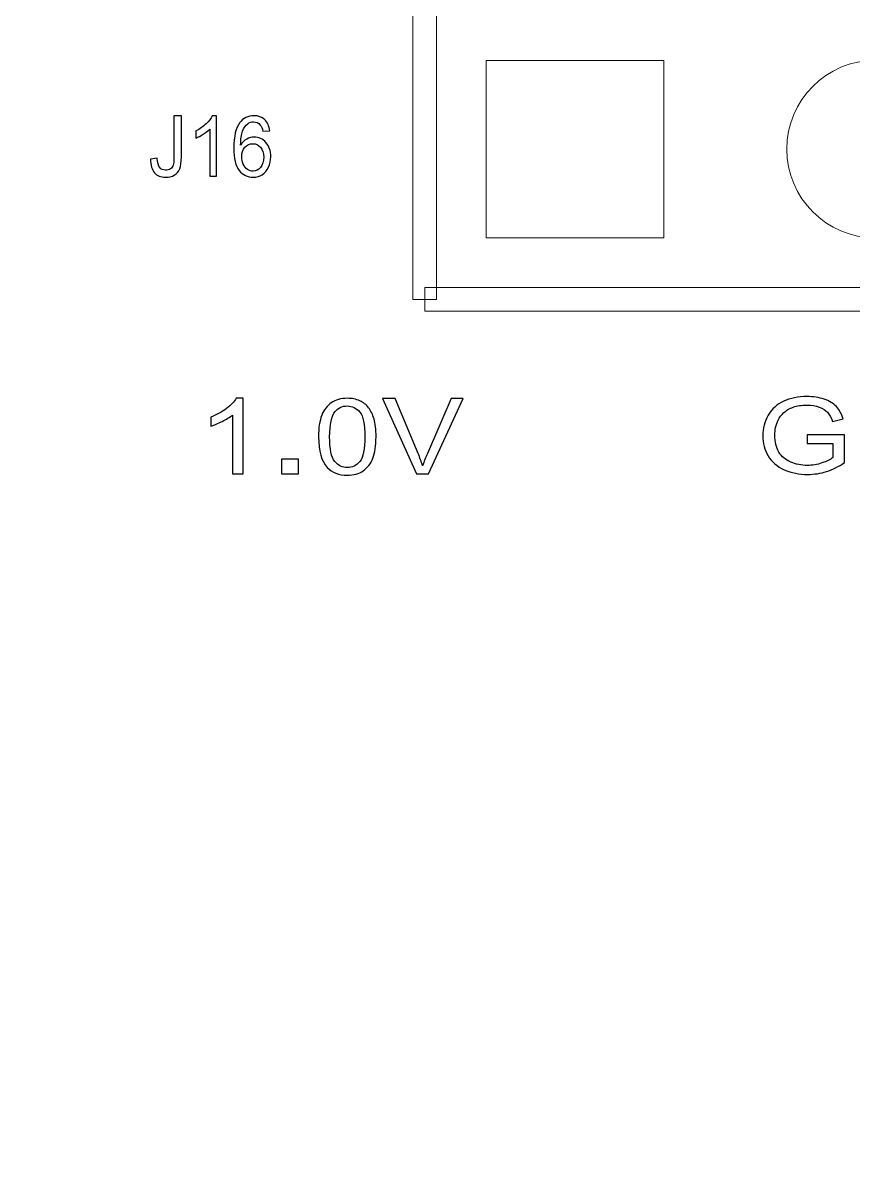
# Model space of a CAD drawing. Header units: millimetres. Extents: x -86 to 67, y -55 to 52.
# Drawn here: x -41.08 to -34.07, y -45.49 to -35.73 of the extents above; entities that cross this region are included whole.
import ezdxf

# ---------------------------------------------------------------- set-up
doc = ezdxf.new("R2010")
doc.units = ezdxf.units.MM
doc.header["$MEASUREMENT"] = 0
for name, color, linetype in [('BG_OUTLINE', 7, 'Continuous'), ('BG_SILKSCREEN_TOP', 7, 'Continuous'), ('PG_SILKSCREEN_TOP', 7, 'Continuous'), ('PIN_TOP', 7, 'Continuous'), ('RD_SILKSCREEN_TOP', 7, 'Continuous')]:
    doc.layers.add(name, color=color, linetype=linetype)

msp = doc.modelspace()

# ---------------------------------------------------------------- linework, layer by layer
at = {"layer": 'BG_OUTLINE', "color": 3, "lineweight": 9}
msp.add_open_spline([(-60.0926, 34.7331), (-60.0926, 34.7331), (63.7724, 34.7331), (63.7724, 34.7331), (63.7724, 34.7331), (64.585, 34.7336), (65.3646, 34.4113), (65.9396, 33.837), (65.9396, 33.837), (66.5146, 33.2627), (66.8379, 32.4797), (66.8384, 31.667), (66.8384, 31.667), (66.8384, 31.667), (66.8412, -52.28), (66.8412, -52.28), (66.8412, -52.28), (66.8412, -52.28), (66.8384, -52.1933), (66.8384, -52.1933), (66.8384, -52.1933), (66.8389, -53.006), (66.5166, -53.7856), (65.9424, -54.3606), (65.9424, -54.3606), (65.3681, -54.9356), (64.585, -55.2589), (63.7724, -55.2594), (63.7724, -55.2594), (63.7724, -55.2594), (-60.1869, -55.2594), (-60.1869, -55.2594), (-60.1869, -55.2594), (-60.1869, -55.2594), (-60.0853, -55.2518), (-60.0853, -55.2518), (-60.0853, -55.2518), (-60.8979, -55.2523), (-61.6775, -54.9299), (-62.2525, -54.3557), (-62.2525, -54.3557), (-62.8275, -53.7814), (-63.1508, -52.9984), (-63.1513, -52.1857), (-63.1513, -52.1857), (-63.1513, -52.1857), (-63.1587, 31.667), (-63.1587, 31.667), (-63.1587, 31.667), (-63.1592, 32.4797), (-62.8369, 33.2593), (-62.2626, 33.8343), (-62.2626, 33.8343), (-61.6883, 34.4093), (-60.9053, 34.7326), (-60.0926, 34.7331)], degree=3, knots=[0, 0, 0, 0, 0.071429, 0.071429, 0.071429, 0.071429, 0.142857, 0.142857, 0.142857, 0.142857, 0.214286, 0.214286, 0.214286, 0.214286, 0.285714, 0.285714, 0.285714, 0.285714, 0.357143, 0.357143, 0.357143, 0.357143, 0.428571, 0.428571, 0.428571, 0.428571, 0.5, 0.5, 0.5, 0.5, 0.571429, 0.571429, 0.571429, 0.571429, 0.642857, 0.642857, 0.642857, 0.642857, 0.714286, 0.714286, 0.714286, 0.714286, 0.785714, 0.785714, 0.785714, 0.785714, 0.857143, 0.857143, 0.857143, 0.857143, 0.928571, 0.928571, 0.928571, 0.928571, 1, 1, 1, 1], dxfattribs=at)
at = {"layer": 'BG_SILKSCREEN_TOP', "color": 2}
for points, knots in [([(-39.2223, -39.536), (-39.2223, -39.536), (-39.3138, -39.536), (-39.3138, -39.536), (-39.3138, -39.536), (-39.3138, -39.536), (-39.3138, -39.0382), (-39.3138, -39.0382), (-39.3138, -39.0382), (-39.3358, -39.0561), (-39.3647, -39.074), (-39.4005, -39.0919), (-39.4005, -39.0919), (-39.4363, -39.1099), (-39.4684, -39.1234), (-39.4969, -39.1322), (-39.4969, -39.1322), (-39.4969, -39.1322), (-39.4969, -39.0568), (-39.4969, -39.0568), (-39.4969, -39.0568), (-39.4457, -39.0362), (-39.401, -39.0113), (-39.3627, -38.9822), (-39.3627, -38.9822), (-39.3245, -38.9528), (-39.2972, -38.9245), (-39.2812, -38.897), (-39.2812, -38.897), (-39.2812, -38.897), (-39.2223, -38.897), (-39.2223, -38.897), (-39.2223, -38.897), (-39.2223, -38.897), (-39.2223, -39.536), (-39.2223, -39.536)], [0, 0, 0, 0, 0.111111, 0.111111, 0.111111, 0.111111, 0.222222, 0.222222, 0.222222, 0.222222, 0.333333, 0.333333, 0.333333, 0.333333, 0.444444, 0.444444, 0.444444, 0.444444, 0.555556, 0.555556, 0.555556, 0.555556, 0.666667, 0.666667, 0.666667, 0.666667, 0.777778, 0.777778, 0.777778, 0.777778, 0.888889, 0.888889, 0.888889, 0.888889, 1, 1, 1, 1]), ([(-38.5861, -39.2222), (-38.5861, -39.1469), (-38.5771, -39.0863), (-38.5588, -39.0405), (-38.5588, -39.0405), (-38.5407, -38.9946), (-38.5137, -38.9592), (-38.478, -38.9343), (-38.478, -38.9343), (-38.4422, -38.9094), (-38.3972, -38.897), (-38.3431, -38.897), (-38.3431, -38.897), (-38.3029, -38.897), (-38.2679, -38.9039), (-38.2377, -38.9177), (-38.2377, -38.9177), (-38.2076, -38.9313), (-38.1828, -38.9512), (-38.163, -38.9771), (-38.163, -38.9771), (-38.1433, -39.003), (-38.1278, -39.0346), (-38.1168, -39.0718), (-38.1168, -39.0718), (-38.1054, -39.109), (-38.0999, -39.1591), (-38.0999, -39.2222), (-38.0999, -39.2222), (-38.0999, -39.2969), (-38.109, -39.357), (-38.1269, -39.4029), (-38.1269, -39.4029), (-38.1449, -39.4489), (-38.1717, -39.4843), (-38.2076, -39.5093), (-38.2076, -39.5093), (-38.2433, -39.5344), (-38.2884, -39.5468), (-38.3431, -39.5468), (-38.3431, -39.5468), (-38.4149, -39.5468), (-38.4714, -39.5249), (-38.5123, -39.4809), (-38.5123, -39.4809), (-38.5615, -39.428), (-38.5861, -39.3416), (-38.5861, -39.2222)], [0, 0, 0, 0, 0.083333, 0.083333, 0.083333, 0.083333, 0.166667, 0.166667, 0.166667, 0.166667, 0.25, 0.25, 0.25, 0.25, 0.333333, 0.333333, 0.333333, 0.333333, 0.416667, 0.416667, 0.416667, 0.416667, 0.5, 0.5, 0.5, 0.5, 0.583333, 0.583333, 0.583333, 0.583333, 0.666667, 0.666667, 0.666667, 0.666667, 0.75, 0.75, 0.75, 0.75, 0.833333, 0.833333, 0.833333, 0.833333, 0.916667, 0.916667, 0.916667, 0.916667, 1, 1, 1, 1]), ([(-38.492, -39.2222), (-38.492, -39.3266), (-38.4776, -39.3961), (-38.449, -39.4308), (-38.449, -39.4308), (-38.4203, -39.4653), (-38.3851, -39.4827), (-38.3431, -39.4827), (-38.3431, -39.4827), (-38.3009, -39.4827), (-38.2657, -39.4652), (-38.237, -39.4305), (-38.237, -39.4305), (-38.2084, -39.3958), (-38.194, -39.3263), (-38.194, -39.2222), (-38.194, -39.2222), (-38.194, -39.1174), (-38.2084, -39.0478), (-38.237, -39.0134), (-38.237, -39.0134), (-38.2657, -38.9789), (-38.3013, -38.9617), (-38.3439, -38.9617), (-38.3439, -38.9617), (-38.3861, -38.9617), (-38.4196, -38.977), (-38.4448, -39.0073), (-38.4448, -39.0073), (-38.4762, -39.046), (-38.492, -39.1177), (-38.492, -39.2222)], [0, 0, 0, 0, 0.125, 0.125, 0.125, 0.125, 0.25, 0.25, 0.25, 0.25, 0.375, 0.375, 0.375, 0.375, 0.5, 0.5, 0.5, 0.5, 0.625, 0.625, 0.625, 0.625, 0.75, 0.75, 0.75, 0.75, 0.875, 0.875, 0.875, 0.875, 1, 1, 1, 1]), ([(-37.7569, -39.536), (-37.7569, -39.536), (-38.0456, -38.8996), (-38.0456, -38.8996), (-38.0456, -38.8996), (-38.0456, -38.8996), (-37.9388, -38.8996), (-37.9388, -38.8996), (-37.9388, -38.8996), (-37.9388, -38.8996), (-37.745, -39.3619), (-37.745, -39.3619), (-37.745, -39.3619), (-37.7295, -39.3989), (-37.7165, -39.4338), (-37.706, -39.4661), (-37.706, -39.4661), (-37.6944, -39.4314), (-37.681, -39.3967), (-37.6657, -39.3619), (-37.6657, -39.3619), (-37.6657, -39.3619), (-37.4644, -38.8996), (-37.4644, -38.8996), (-37.4644, -38.8996), (-37.4644, -38.8996), (-37.3637, -38.8996), (-37.3637, -38.8996), (-37.3637, -38.8996), (-37.3637, -38.8996), (-37.6557, -39.536), (-37.6557, -39.536), (-37.6557, -39.536), (-37.6557, -39.536), (-37.7569, -39.536), (-37.7569, -39.536)], [0, 0, 0, 0, 0.111111, 0.111111, 0.111111, 0.111111, 0.222222, 0.222222, 0.222222, 0.222222, 0.333333, 0.333333, 0.333333, 0.333333, 0.444444, 0.444444, 0.444444, 0.444444, 0.555556, 0.555556, 0.555556, 0.555556, 0.666667, 0.666667, 0.666667, 0.666667, 0.777778, 0.777778, 0.777778, 0.777778, 0.888889, 0.888889, 0.888889, 0.888889, 1, 1, 1, 1]), ([(-34.4567, -39.2795), (-34.4567, -39.2795), (-34.4567, -39.205), (-34.4567, -39.205), (-34.4567, -39.205), (-34.4567, -39.205), (-34.141, -39.2046), (-34.141, -39.2046), (-34.141, -39.2046), (-34.141, -39.2046), (-34.141, -39.4406), (-34.141, -39.4406), (-34.141, -39.4406), (-34.1894, -39.4736), (-34.2394, -39.4984), (-34.2909, -39.5151), (-34.2909, -39.5151), (-34.3425, -39.5317), (-34.3954, -39.54), (-34.4495, -39.54), (-34.4495, -39.54), (-34.5228, -39.54), (-34.5894, -39.5267), (-34.6492, -39.4999), (-34.6492, -39.4999), (-34.709, -39.4732), (-34.7541, -39.4344), (-34.7847, -39.3838), (-34.7847, -39.3838), (-34.8153, -39.3332), (-34.8305, -39.2766), (-34.8305, -39.214), (-34.8305, -39.214), (-34.8305, -39.1521), (-34.8153, -39.0943), (-34.7849, -39.0407), (-34.7849, -39.0407), (-34.7547, -38.9869), (-34.7109, -38.9471), (-34.654, -38.921), (-34.654, -38.921), (-34.5971, -38.895), (-34.5314, -38.882), (-34.4572, -38.882), (-34.4572, -38.882), (-34.4034, -38.882), (-34.3547, -38.8894), (-34.3111, -38.9044), (-34.3111, -38.9044), (-34.2675, -38.9192), (-34.2333, -38.9399), (-34.2087, -38.9666), (-34.2087, -38.9666), (-34.1839, -38.9933), (-34.1651, -39.028), (-34.1521, -39.0708), (-34.1521, -39.0708), (-34.1521, -39.0708), (-34.2411, -39.0917), (-34.2411, -39.0917), (-34.2411, -39.0917), (-34.2524, -39.0592), (-34.2662, -39.0337), (-34.2827, -39.0152), (-34.2827, -39.0152), (-34.2994, -38.9967), (-34.3231, -38.9819), (-34.3541, -38.9708), (-34.3541, -38.9708), (-34.3848, -38.9596), (-34.4192, -38.954), (-34.4567, -38.954), (-34.4567, -38.954), (-34.5018, -38.954), (-34.5408, -38.9599), (-34.5736, -38.9716), (-34.5736, -38.9716), (-34.6066, -38.9834), (-34.633, -38.9988), (-34.6534, -39.0179), (-34.6534, -39.0179), (-34.6734, -39.037), (-34.6891, -39.0579), (-34.7003, -39.0808), (-34.7003, -39.0808), (-34.7193, -39.1201), (-34.7288, -39.1628), (-34.7288, -39.2089), (-34.7288, -39.2089), (-34.7288, -39.2656), (-34.7173, -39.313), (-34.6945, -39.3513), (-34.6945, -39.3513), (-34.6715, -39.3895), (-34.6383, -39.4178), (-34.5944, -39.4363), (-34.5944, -39.4363), (-34.5508, -39.4548), (-34.5044, -39.4642), (-34.4553, -39.4642), (-34.4553, -39.4642), (-34.4124, -39.4642), (-34.3707, -39.457), (-34.3302, -39.443), (-34.3302, -39.443), (-34.2894, -39.429), (-34.2586, -39.4141), (-34.2376, -39.3981), (-34.2376, -39.3981), (-34.2376, -39.3981), (-34.2376, -39.2795), (-34.2376, -39.2795), (-34.2376, -39.2795), (-34.2376, -39.2795), (-34.4567, -39.2795), (-34.4567, -39.2795)], [0, 0, 0, 0, 0.034483, 0.034483, 0.034483, 0.034483, 0.068966, 0.068966, 0.068966, 0.068966, 0.103448, 0.103448, 0.103448, 0.103448, 0.137931, 0.137931, 0.137931, 0.137931, 0.172414, 0.172414, 0.172414, 0.172414, 0.206897, 0.206897, 0.206897, 0.206897, 0.241379, 0.241379, 0.241379, 0.241379, 0.275862, 0.275862, 0.275862, 0.275862, 0.310345, 0.310345, 0.310345, 0.310345, 0.344828, 0.344828, 0.344828, 0.344828, 0.37931, 0.37931, 0.37931, 0.37931, 0.413793, 0.413793, 0.413793, 0.413793, 0.448276, 0.448276, 0.448276, 0.448276, 0.482759, 0.482759, 0.482759, 0.482759, 0.517241, 0.517241, 0.517241, 0.517241, 0.551724, 0.551724, 0.551724, 0.551724, 0.586207, 0.586207, 0.586207, 0.586207, 0.62069, 0.62069, 0.62069, 0.62069, 0.655172, 0.655172, 0.655172, 0.655172, 0.689655, 0.689655, 0.689655, 0.689655, 0.724138, 0.724138, 0.724138, 0.724138, 0.758621, 0.758621, 0.758621, 0.758621, 0.793103, 0.793103, 0.793103, 0.793103, 0.827586, 0.827586, 0.827586, 0.827586, 0.862069, 0.862069, 0.862069, 0.862069, 0.896552, 0.896552, 0.896552, 0.896552, 0.931034, 0.931034, 0.931034, 0.931034, 0.965517, 0.965517, 0.965517, 0.965517, 1, 1, 1, 1]), ([(-38.8997, -39.536), (-38.8997, -39.536), (-38.8997, -39.4123), (-38.8997, -39.4123), (-38.8997, -39.4123), (-38.8997, -39.4123), (-38.7549, -39.4123), (-38.7549, -39.4123), (-38.7549, -39.4123), (-38.7549, -39.4123), (-38.7549, -39.536), (-38.7549, -39.536), (-38.7549, -39.536), (-38.7549, -39.536), (-38.8997, -39.536), (-38.8997, -39.536)], [0, 0, 0, 0, 0.25, 0.25, 0.25, 0.25, 0.5, 0.5, 0.5, 0.5, 0.75, 0.75, 0.75, 0.75, 1, 1, 1, 1])]:
    msp.add_open_spline(points, degree=3, knots=knots, dxfattribs=at)
at = {"layer": 'PG_SILKSCREEN_TOP', "color": 6, "lineweight": 9}
for points in [[(-37.5876, -38.061), (-37.5876, -38.061), (-37.7875, -38.061), (-37.7875, -38.061), (-37.7875, -38.061), (-37.7875, -38.061), (-37.7875, -35.521), (-37.7875, -35.521), (-37.7875, -35.521), (-37.7875, -35.521), (-37.5876, -35.521), (-37.5876, -35.521), (-37.5876, -35.521), (-37.5876, -35.521), (-37.5876, -38.061), (-37.5876, -38.061)], [(-32.6076, -37.9611), (-32.6076, -37.9611), (-32.6076, -38.161), (-32.6076, -38.161), (-32.6076, -38.161), (-32.6076, -38.161), (-37.6876, -38.161), (-37.6876, -38.161), (-37.6876, -38.161), (-37.6876, -38.161), (-37.6876, -37.9611), (-37.6876, -37.9611), (-37.6876, -37.9611), (-37.6876, -37.9611), (-32.6076, -37.9611), (-32.6076, -37.9611)]]:
    msp.add_open_spline(points, degree=3, knots=[0, 0, 0, 0, 0.25, 0.25, 0.25, 0.25, 0.5, 0.5, 0.5, 0.5, 0.75, 0.75, 0.75, 0.75, 1, 1, 1, 1], dxfattribs=at)
at = {"layer": 'PIN_TOP', "lineweight": 9}
for points in [[(-37.1676, -37.5411), (-37.1676, -37.5411), (-37.1676, -36.041), (-37.1676, -36.041), (-37.1676, -36.041), (-37.1676, -36.041), (-35.6675, -36.041), (-35.6675, -36.041), (-35.6675, -36.041), (-35.6675, -36.041), (-35.6675, -37.5411), (-35.6675, -37.5411), (-35.6675, -37.5411), (-35.6675, -37.5411), (-37.1676, -37.5411), (-37.1676, -37.5411)], [(-33.1275, -36.791), (-33.1275, -36.3768), (-33.4633, -36.041), (-33.8776, -36.041), (-33.8776, -36.041), (-34.2918, -36.041), (-34.6276, -36.3768), (-34.6276, -36.791), (-34.6276, -36.791), (-34.6276, -37.2053), (-34.2918, -37.5411), (-33.8776, -37.5411), (-33.8776, -37.5411), (-33.4633, -37.5411), (-33.1275, -37.2053), (-33.1275, -36.791)]]:
    msp.add_open_spline(points, degree=3, knots=[0, 0, 0, 0, 0.25, 0.25, 0.25, 0.25, 0.5, 0.5, 0.5, 0.5, 0.75, 0.75, 0.75, 0.75, 1, 1, 1, 1], dxfattribs=at)
at = {"layer": 'RD_SILKSCREEN_TOP', "color": 8}
for points, knots in [([(-40.0054, -36.8759), (-40.0054, -36.8759), (-39.9489, -36.8676), (-39.9489, -36.8676), (-39.9489, -36.8676), (-39.9474, -36.9065), (-39.9406, -36.9332), (-39.9287, -36.9475), (-39.9287, -36.9475), (-39.9165, -36.9618), (-39.8999, -36.969), (-39.8787, -36.969), (-39.8787, -36.969), (-39.8629, -36.969), (-39.8494, -36.9652), (-39.838, -36.9573), (-39.838, -36.9573), (-39.8266, -36.9496), (-39.8188, -36.9391), (-39.8145, -36.9258), (-39.8145, -36.9258), (-39.8102, -36.9124), (-39.808, -36.8912), (-39.808, -36.862), (-39.808, -36.862), (-39.808, -36.862), (-39.808, -36.5113), (-39.808, -36.5113), (-39.808, -36.5113), (-39.808, -36.5113), (-39.7455, -36.5113), (-39.7455, -36.5113), (-39.7455, -36.5113), (-39.7455, -36.5113), (-39.7455, -36.8582), (-39.7455, -36.8582), (-39.7455, -36.8582), (-39.7455, -36.9008), (-39.7502, -36.9339), (-39.7598, -36.9572), (-39.7598, -36.9572), (-39.7694, -36.9806), (-39.7846, -36.9984), (-39.8053, -37.0107), (-39.8053, -37.0107), (-39.8261, -37.0229), (-39.8504, -37.0291), (-39.8783, -37.0291), (-39.8783, -37.0291), (-39.9198, -37.0291), (-39.9515, -37.0163), (-39.9737, -36.9905), (-39.9737, -36.9905), (-39.9957, -36.9648), (-40.0062, -36.9266), (-40.0054, -36.8759)], [0, 0, 0, 0, 0.071429, 0.071429, 0.071429, 0.071429, 0.142857, 0.142857, 0.142857, 0.142857, 0.214286, 0.214286, 0.214286, 0.214286, 0.285714, 0.285714, 0.285714, 0.285714, 0.357143, 0.357143, 0.357143, 0.357143, 0.428571, 0.428571, 0.428571, 0.428571, 0.5, 0.5, 0.5, 0.5, 0.571429, 0.571429, 0.571429, 0.571429, 0.642857, 0.642857, 0.642857, 0.642857, 0.714286, 0.714286, 0.714286, 0.714286, 0.785714, 0.785714, 0.785714, 0.785714, 0.857143, 0.857143, 0.857143, 0.857143, 0.928571, 0.928571, 0.928571, 0.928571, 1, 1, 1, 1]), ([(-39.4482, -37.0204), (-39.4482, -37.0204), (-39.5062, -37.0204), (-39.5062, -37.0204), (-39.5062, -37.0204), (-39.5062, -37.0204), (-39.5062, -36.6221), (-39.5062, -36.6221), (-39.5062, -36.6221), (-39.5202, -36.6365), (-39.5385, -36.6508), (-39.5611, -36.6652), (-39.5611, -36.6652), (-39.5839, -36.6795), (-39.6043, -36.6903), (-39.6223, -36.6974), (-39.6223, -36.6974), (-39.6223, -36.6974), (-39.6223, -36.6371), (-39.6223, -36.6371), (-39.6223, -36.6371), (-39.5898, -36.6206), (-39.5614, -36.6007), (-39.5372, -36.5773), (-39.5372, -36.5773), (-39.5129, -36.5539), (-39.4957, -36.5312), (-39.4856, -36.5092), (-39.4856, -36.5092), (-39.4856, -36.5092), (-39.4482, -36.5092), (-39.4482, -36.5092), (-39.4482, -36.5092), (-39.4482, -36.5092), (-39.4482, -37.0204), (-39.4482, -37.0204)], [0, 0, 0, 0, 0.111111, 0.111111, 0.111111, 0.111111, 0.222222, 0.222222, 0.222222, 0.222222, 0.333333, 0.333333, 0.333333, 0.333333, 0.444444, 0.444444, 0.444444, 0.444444, 0.555556, 0.555556, 0.555556, 0.555556, 0.666667, 0.666667, 0.666667, 0.666667, 0.777778, 0.777778, 0.777778, 0.777778, 0.888889, 0.888889, 0.888889, 0.888889, 1, 1, 1, 1]), ([(-38.9985, -36.636), (-38.9985, -36.636), (-39.0561, -36.6409), (-39.0561, -36.6409), (-39.0561, -36.6409), (-39.0613, -36.6163), (-39.0686, -36.5984), (-39.0781, -36.5874), (-39.0781, -36.5874), (-39.0937, -36.5695), (-39.1132, -36.5606), (-39.1362, -36.5606), (-39.1362, -36.5606), (-39.1547, -36.5606), (-39.1708, -36.5662), (-39.1848, -36.5773), (-39.1848, -36.5773), (-39.203, -36.5917), (-39.2175, -36.6126), (-39.228, -36.6401), (-39.228, -36.6401), (-39.2385, -36.6676), (-39.244, -36.7069), (-39.2445, -36.7578), (-39.2445, -36.7578), (-39.2304, -36.735), (-39.2134, -36.7179), (-39.1932, -36.7068), (-39.1932, -36.7068), (-39.173, -36.6957), (-39.1518, -36.6902), (-39.1297, -36.6902), (-39.1297, -36.6902), (-39.0909, -36.6902), (-39.058, -36.7055), (-39.0308, -36.7362), (-39.0308, -36.7362), (-39.0036, -36.7669), (-38.99, -36.8064), (-38.99, -36.855), (-38.99, -36.855), (-38.99, -36.8871), (-38.9964, -36.9167), (-39.0092, -36.9442), (-39.0092, -36.9442), (-39.022, -36.9716), (-39.0396, -36.9927), (-39.062, -37.0072), (-39.062, -37.0072), (-39.0843, -37.0218), (-39.1096, -37.0291), (-39.138, -37.0291), (-39.138, -37.0291), (-39.1864, -37.0291), (-39.2259, -37.01), (-39.2563, -36.9716), (-39.2563, -36.9716), (-39.287, -36.9333), (-39.3021, -36.8701), (-39.3021, -36.7821), (-39.3021, -36.7821), (-39.3021, -36.6838), (-39.2853, -36.6123), (-39.2515, -36.5676), (-39.2515, -36.5676), (-39.2221, -36.5287), (-39.1825, -36.5092), (-39.1326, -36.5092), (-39.1326, -36.5092), (-39.0954, -36.5092), (-39.065, -36.5204), (-39.0412, -36.5429), (-39.0412, -36.5429), (-39.0174, -36.5654), (-39.0032, -36.5964), (-38.9985, -36.636)], [0, 0, 0, 0, 0.052632, 0.052632, 0.052632, 0.052632, 0.105263, 0.105263, 0.105263, 0.105263, 0.157895, 0.157895, 0.157895, 0.157895, 0.210526, 0.210526, 0.210526, 0.210526, 0.263158, 0.263158, 0.263158, 0.263158, 0.315789, 0.315789, 0.315789, 0.315789, 0.368421, 0.368421, 0.368421, 0.368421, 0.421053, 0.421053, 0.421053, 0.421053, 0.473684, 0.473684, 0.473684, 0.473684, 0.526316, 0.526316, 0.526316, 0.526316, 0.578947, 0.578947, 0.578947, 0.578947, 0.631579, 0.631579, 0.631579, 0.631579, 0.684211, 0.684211, 0.684211, 0.684211, 0.736842, 0.736842, 0.736842, 0.736842, 0.789474, 0.789474, 0.789474, 0.789474, 0.842105, 0.842105, 0.842105, 0.842105, 0.894737, 0.894737, 0.894737, 0.894737, 0.947368, 0.947368, 0.947368, 0.947368, 1, 1, 1, 1]), ([(-39.2354, -36.8554), (-39.2354, -36.877), (-39.2312, -36.8976), (-39.2226, -36.9173), (-39.2226, -36.9173), (-39.2142, -36.937), (-39.2023, -36.9519), (-39.1871, -36.9622), (-39.1871, -36.9622), (-39.1718, -36.9725), (-39.1558, -36.9777), (-39.139, -36.9777), (-39.139, -36.9777), (-39.1145, -36.9777), (-39.0935, -36.9671), (-39.0758, -36.9457), (-39.0758, -36.9457), (-39.0582, -36.9244), (-39.0495, -36.8955), (-39.0495, -36.859), (-39.0495, -36.859), (-39.0495, -36.8238), (-39.0581, -36.796), (-39.0755, -36.7757), (-39.0755, -36.7757), (-39.0929, -36.7555), (-39.1148, -36.7454), (-39.1412, -36.7454), (-39.1412, -36.7454), (-39.1675, -36.7454), (-39.1898, -36.7555), (-39.2081, -36.7757), (-39.2081, -36.7757), (-39.2263, -36.796), (-39.2354, -36.8226), (-39.2354, -36.8554)], [0, 0, 0, 0, 0.111111, 0.111111, 0.111111, 0.111111, 0.222222, 0.222222, 0.222222, 0.222222, 0.333333, 0.333333, 0.333333, 0.333333, 0.444444, 0.444444, 0.444444, 0.444444, 0.555556, 0.555556, 0.555556, 0.555556, 0.666667, 0.666667, 0.666667, 0.666667, 0.777778, 0.777778, 0.777778, 0.777778, 0.888889, 0.888889, 0.888889, 0.888889, 1, 1, 1, 1])]:
    msp.add_open_spline(points, degree=3, knots=knots, dxfattribs=at)

doc.saveas('drawing.dxf')
